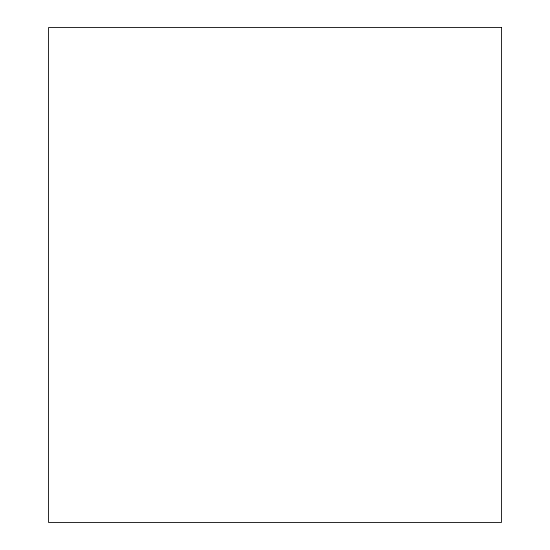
<?xml version="1.0" encoding="UTF-8"?>
<svg xmlns="http://www.w3.org/2000/svg" width="550" height="550" viewBox="0 0 550 550"><rect width="100%" height="100%" fill="white"/><g stroke="black" fill="none" stroke-linecap="round" stroke-linejoin="round"><path stroke-width="0.82" d="M501.414 27.5L48.586 27.5L48.586 522.5L501.414 522.5L501.414 27.5"/></g></svg>
